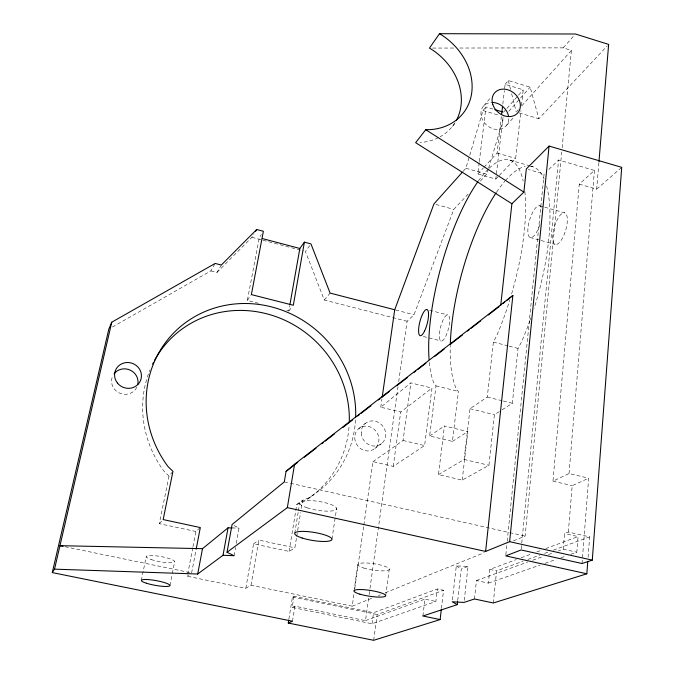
<?xml version="1.0" encoding="UTF-8"?>
<svg xmlns="http://www.w3.org/2000/svg" width="674" height="674" viewBox="0 0 674 674"><rect width="100%" height="100%" fill="white"/><g stroke="black" fill="none" stroke-linecap="round" stroke-linejoin="round"><path stroke-width="0.51" stroke-dasharray="3.37 2.53" d="M588.082 557.398L589.64 536.9L568.351 532.056L564.559 533.513L563.245 549.184L558.316 550.961M582.033 563.523L588.672 478.195L569.033 473.527L552.975 481.143L579.261 184.154L594.46 170.438L558.569 159.999L548.434 169.823M570.844 554.306L576.809 552.225L578.056 536.58L564.559 533.513M568.351 532.056L572.184 485.668L588.672 478.195M579.261 184.154L596.684 189.167L598.857 162.948M569.033 473.527L594.46 170.438M521.204 548.922L558.569 159.999M513.478 540.826L525.13 536.1L561.737 151.953M562.133 147.766L571.409 50.415L563.211 47.871L458.952 48.031M505.845 554.837L507.109 542.284M507.21 541.239L544.087 174.027L528.315 169.486M502.105 409.792L512.358 403.271L518.011 348.424L521.288 342.35A121.413 39.64 -74.7 0 0 529.916 320.723M493.292 602.986L496.586 570.903L523.032 561.24M474.462 598.984L476.459 580.541L488.389 583.111L489.821 569.429L516.292 559.572M462.212 480.115L467.832 431.604L444.452 425.976L438.462 474.606L462.212 480.115L488.936 465.304L494.413 414.687L501.245 410.34M464.243 600.374L468.017 566.387L456.315 565.907L452.321 600.753M438.462 474.606L464.133 459.457L470.014 408.722L487.277 397.07L493.385 342.097L496.578 335.972A121.884 37.66 -74.7 0 0 509.873 299.745M499.35 175.383L515.652 158.415L520.935 110.595M521.508 105.397L523.226 89.802L505.121 84.351L504.506 89.558M457.713 600.585L461.277 569.024L468.017 566.387M484.008 167.228L497.1 153.057L501.346 116.619M502.812 104.125L504.388 90.594M479.189 162.619L477.807 173.943L495.811 179.065L502.964 117.436M441.428 608.462L443.559 590.281L437.359 588.958L373.531 612.717L293.99 596.279L292.457 597.038L288.91 619.044M429.33 362.536A121.884 37.66 -74.7 0 0 434.258 383.919L436.011 385.873L429.633 435.977L452.423 441.411L458.421 391.409L456.559 389.429A121.413 39.64 -74.7 0 1 450.266 345.383M293.99 596.279L292.196 607.417L372.023 623.762L435.867 601.461L437.359 588.958M422.876 615.994L424.94 599.161L435.867 601.461M479.315 161.583L485.988 107.006L492.829 109.028M363.859 525.08L372.941 461.656L393.245 466.366L424.595 445.581L431.975 388.081L410.854 382.874L380.751 407.189L400.701 411.999L431.975 388.081M372.941 461.656L403.069 440.493L410.854 382.874M385.722 595.614L389.269 569.168M393.245 466.366L400.701 411.999M372.023 623.762L373.531 612.717M373.691 640.3L377.187 614.528L443.559 590.281M292.196 607.417L294.909 606.153L365.502 620.636L368.973 595.681M369.116 594.645L369.841 589.447M369.984 588.41L397.997 386.741M398.713 381.543L407.088 321.254L414.021 314.741L453.779 209.403L468.144 194.104M354.01 591.098L357.784 564.761M192.781 547.76L187.296 576.228L245.808 588.292L251.006 585.226L352.232 606.179L354.019 593.701M354.768 588.503L363.707 526.124M380.751 407.189L381.939 398.898M331.953 539.048L336.621 508.407M292.499 621.226L294.909 606.153M245.808 588.292L253.584 543.825L289.087 551.416L294.858 547.844L296.543 537.481M296.712 536.445L300.587 512.628M301.261 508.482L302.609 500.201L308.625 497.926A107.52 101.412 42.4 0 0 355.619 418.268M289.087 551.416L296.804 504.438L302.609 500.201M294.765 533.193L298.253 511.802M298.422 510.782L299.753 502.636M251.006 585.226L258.841 540.11L294.858 547.844M286.779 310.444L288.801 310.958L289.71 305.836M234.072 555.705L235.538 547.532M236.279 543.446L239.034 528.121L232.083 524.532M191.618 572.942L195.965 550.245M258.462 303.275L247.341 300.452L259.279 237.762L261.327 234.518M192.975 546.749L195.915 531.5L200.313 527.557M169.958 585.504L172.114 574.568M172.308 573.574L174.659 561.653M195.915 531.5L159.317 523.673L169.014 476.097L172.3 472.12M141.313 580.508L146.216 556.673M463.105 171.356L465.877 168.256L483.022 110.519L485.988 107.006M480.343 181.104L486.805 174.221L488.313 169.174M488.616 168.163L504.009 116.728M112.474 327L210.861 270.906L214.686 264.275M210.861 270.906L216.935 272.464L221.325 265.034M216.935 272.464L251.899 237.307L254.031 233.836M247.341 300.452L250.795 295.431M309.728 245.572L305.423 251.427L324.261 300.006L407.088 321.254M288.801 310.958L292.019 306.889M452.439 126.375L454.958 123.3M483.806 105.793L491.026 97.191M505.121 84.351L508.322 80.551L530.152 87.148L538.871 118.759L607.207 45.95M324.261 300.006L330.108 293.097M503.571 112.213L506.284 109.121M506.966 108.354L517.809 95.986M518.483 95.211L523.226 89.802M563.211 47.871L574.071 35.545M508.828 111.277L530.152 87.148M516.924 111.252L518.323 109.694M521.819 105.793L571.409 50.415M506.68 125.179L514.195 116.821M477.807 173.943L483.317 167.978M159.317 523.673L163.167 519.578M495.811 179.065L498.642 176.116M596.684 189.167L621.723 167.346M358.846 428.58L365.367 423.365M187.296 576.228L188.737 575.133M374.904 448.446L381.669 443.517M308.035 498.794L313.983 494.489M253.584 543.825L258.841 540.11M429.633 435.977L444.452 425.976M452.423 441.411L467.832 431.604M352.232 606.179L371.66 598.31M378.459 595.546L380.406 594.763M385.258 592.791L484.336 552.638M296.804 504.438L302.744 502.197A105.928 100.173 42.5 0 0 349.124 425.623M521.196 557.752L531.98 553.733M536.875 551.905L541.778 550.085M545.704 548.628L578.056 536.58M527.927 559.445L539.689 555.157M544.584 553.362L548.501 551.93M553.396 550.144L589.64 536.9M365.502 620.636L424.94 599.161M476.459 580.541L527.742 562.015M532.671 560.229L543.522 556.311M548.451 554.525L553.379 552.747M488.389 583.111L540.051 565.065M545.013 563.329L555.949 559.513M560.911 557.777L565.882 556.042M432.624 48.073L454.739 48.039M232.05 527.927L239.034 528.121M292.457 597.038L377.187 614.528M65.1 546.749L189.562 572.512M489.821 569.429L496.586 570.903M284.302 481.902L289.424 483.047M290.452 483.283L508.735 532.409M509.763 532.637L525.13 536.1M563.245 549.184L576.809 552.225M403.069 440.493L424.595 445.581M464.133 459.457L488.936 465.304M552.975 481.143L572.184 485.668M470.014 408.722L494.413 414.687M436.011 385.873L458.421 391.409M487.277 397.07L502.332 400.786M503.335 401.038L512.358 403.271M423.356 336.478L441.318 341.052M493.385 342.097L508.162 345.897M509.148 346.15L518.011 348.424M429.683 310.251L447.603 314.893M395.731 310.023L414.021 314.741M251.899 237.307L261.992 239.969M263.003 240.239L303.41 250.897M530.135 237.501L540.127 240.256M541.129 240.534L555.132 244.401M435.935 204.449L453.779 209.403M539.697 205.797L543.699 206.926M544.702 207.213L564.728 212.858A16.488 5.897 -73.4 0 1 562.512 238.048A16.488 5.897 -73.4 0 1 552.747 235.049A16.488 5.897 -73.4 0 1 564.728 212.858M465.877 168.256L486.805 174.221M497.1 153.057L515.652 158.415M509.864 160.092L529.848 165.855M530.842 166.141L532.839 166.722M519.182 112.912L538.871 118.759M483.022 110.519L499.013 115.246M456.315 565.907L461.277 569.024M169.014 476.097L164.111 471.362A105.928 100.173 42.5 0 1 150.016 369.866M508.322 80.551L510.622 89.693M511.642 93.753L516.233 112.036M508.769 118.818A15.013 12.292 40.8 0 1 495.896 129.383A15.013 12.292 40.8 0 1 481.126 115.566A15.013 12.292 40.8 0 1 491.279 102.456M455.009 122.744A58.166 48.258 36.6 0 1 440.097 136.788M438.462 137.648A58.166 48.258 36.6 0 1 420.02 142.559M489.231 168.197A121.884 37.66 -74.7 0 1 523.167 181.003M524.844 191.585A121.884 37.66 -74.7 0 1 511.355 294.824M478.439 180.91A121.884 37.66 -74.7 0 1 488.524 168.879M539.984 224.467A16.564 5.611 -73.5 0 1 529.191 236.776A16.564 5.611 -73.5 0 1 531.719 214.315A16.564 5.611 -73.5 0 1 541.753 208.772M136.788 387.348A13.312 12.663 19.5 0 1 119.475 393.077A13.312 12.663 19.5 0 1 112.55 376.378M530.43 166.166A121.413 39.64 -74.7 0 1 544.129 178.93M546.614 186.083A121.413 39.64 -74.7 0 1 534.12 308.279M530.918 317.892A121.413 39.64 -74.7 0 1 530.253 319.779M496.645 192.023A121.413 39.64 -74.7 0 1 504.86 181.171M505.449 180.497A121.413 39.64 -74.7 0 1 525.316 166.402M307.049 507.775A18.712 4.457 9.1 0 0 336.511 509.182A18.712 4.457 9.1 0 0 310.916 500.605A18.712 4.457 9.1 0 0 307.049 507.775M151.229 559.555A14.449 2.629 10.3 0 0 174.431 562.074A14.449 2.629 10.3 0 0 155.652 555.78A14.449 2.629 10.3 0 0 151.229 559.555M363.598 567.997A15.923 3.21 8.6 0 0 389.075 569.707A15.923 3.21 8.6 0 0 367.894 563.076A15.923 3.21 8.6 0 0 363.598 567.997M354.751 437.923A12.781 11.719 54.1 0 0 373.219 449.6A12.781 11.719 54.1 0 0 372.553 428.108A12.781 11.719 54.1 0 0 354.751 437.923M445.624 336.511A13.472 3.993 -75.6 0 0 448.269 315.129A13.472 3.993 -75.6 0 0 439.608 332.29A13.472 3.993 -75.6 0 0 445.624 336.511M361.23 432.826A12.966 11.862 53.8 0 0 379.959 444.688A12.966 11.862 53.8 0 0 379.251 422.91A12.966 11.862 53.8 0 0 361.23 432.826"/><path stroke-width="1.01" d="M457.595 601.604L457.25 604.654L452.203 601.772L464.007 602.43L474.462 598.984L493.292 602.986L586.827 573.801L587.77 561.501M586.827 573.801L505.744 555.881L521.103 549.967L582.033 563.523L592.286 560.145L621.723 167.346L549.074 146.064L526.343 168.921L523.875 192.107L511.895 203.742L500.715 305.381M598.942 161.895L608.647 44.417L575.428 34.003L439.524 33.7L429.464 48.073L433.18 50.432A58.166 48.258 36.6 0 1 456.349 120.427M288.75 620.038L288.27 623.046L292.499 621.226L52.277 572.588L54.518 569.151L197.701 574.012L223.027 555.258L234.072 555.705L227.02 552.301L287.343 507.632L485.617 551.433L509.637 541.669L549.074 146.064M485.617 551.433L512.872 295.465L294.58 464.226L286.079 471.37L284.302 481.902L232.083 524.532L227.02 552.301M501.591 114.538L502.568 106.214M288.27 623.046L373.691 640.3L440.122 619.574L441.301 609.473M382.242 396.826L394.72 309.762L433.955 203.902L462.406 172.131M287.343 507.632L294.58 464.226M394.72 309.762L330.108 293.097L310.95 243.895L304.387 242.151L293.308 305.263L251.377 294.597L263.374 231.275L256.71 229.505L221.325 265.034L215.166 263.441L111.766 322.197L108.826 329.081L52.277 572.588M289.887 304.808L299.846 248.47L304.387 242.151M223.027 555.258L228.056 527.818L232.05 527.927M197.701 574.012L202.512 548.67L228.056 527.818M196.168 549.217L200.313 527.557L163.167 519.578L172.957 471.32L167.978 466.518A107.52 101.412 42.4 0 1 218.738 306.847A107.52 101.412 42.4 0 1 355.661 417.223M54.518 569.151L111.766 322.197M255.64 231.241L256.71 229.505M439.524 33.7L443.307 36.101A59.32 48.89 36.7 0 1 471.682 93.063A59.32 48.89 36.7 0 1 430.214 129.627L425.749 129.711L415.639 142.661L511.895 203.742M503.141 303.401L504.767 302.078M506.385 300.756L512.872 295.465M286.079 471.37L297.731 462.364M304.387 457.216L316.03 448.21M321.852 443.711L323.52 442.422M325.18 441.133L334.329 434.056M342.653 427.619L352.637 419.902M357.624 416.043L359.293 414.754M360.952 413.465L370.936 405.748M378.426 399.96L380.085 398.671M381.754 397.382L389.235 391.594M396.725 385.806L407.543 377.44M414.198 372.292L415.858 371.003M417.526 369.723L425.842 363.286M434.991 356.209L444.141 349.132M449.962 344.633L462.448 334.978M467.436 331.119L469.104 329.83M470.764 328.541L480.747 320.824M488.237 315.036L499.046 306.67M457.25 604.654L422.876 615.994L440.122 619.574M202.512 548.67L59.952 545.687L63.044 546.328M509.637 541.669L592.286 560.145M262.321 238.562L299.846 248.47M494.783 109.609L502.593 111.926M425.749 129.711L523.875 192.107M492.079 102.431A15.013 12.292 40.8 0 1 508.584 116.417M429.085 359.621A121.884 37.66 -74.7 0 1 477.866 181.719M114.041 373.843A13.312 12.663 19.5 0 1 130.133 370.085A13.312 12.663 19.5 0 1 137.757 384.576M152.594 364.128A105.928 100.173 42.5 0 1 153.537 362.258M154.514 360.413A105.928 100.173 42.5 0 1 272.498 315.474A105.928 100.173 42.5 0 1 349.275 422.522M450.325 343.454A121.413 39.64 -74.7 0 1 496.165 192.747M302.171 538.021A18.88 4.086 9.2 0 0 331.861 539.748A18.88 4.086 9.2 0 0 305.979 531.491A18.88 4.086 9.2 0 0 302.171 538.021M146.401 583.221A14.55 2.401 10.2 0 0 169.738 585.883A14.55 2.401 10.2 0 0 150.774 579.834A14.55 2.401 10.2 0 0 146.401 583.221M359.891 594.156A16.041 2.932 8.7 0 0 385.536 596.102A16.041 2.932 8.7 0 0 364.154 589.708A16.041 2.932 8.7 0 0 359.891 594.156M492.778 104.419A15.308 12.452 40.8 0 0 516.773 113.906A15.308 12.452 40.8 0 0 509.14 90.249A15.308 12.452 40.8 0 0 492.778 104.419M424.527 331.119A13.514 3.791 -75.6 0 0 427.324 309.695A13.514 3.791 -75.6 0 0 418.857 326.974A13.514 3.791 -75.6 0 0 424.527 331.119M117.461 383.085A13.514 12.831 20.1 0 0 140.487 380.625A13.514 12.831 20.1 0 0 126.089 362.595A13.514 12.831 20.1 0 0 117.461 383.085"/></g></svg>
